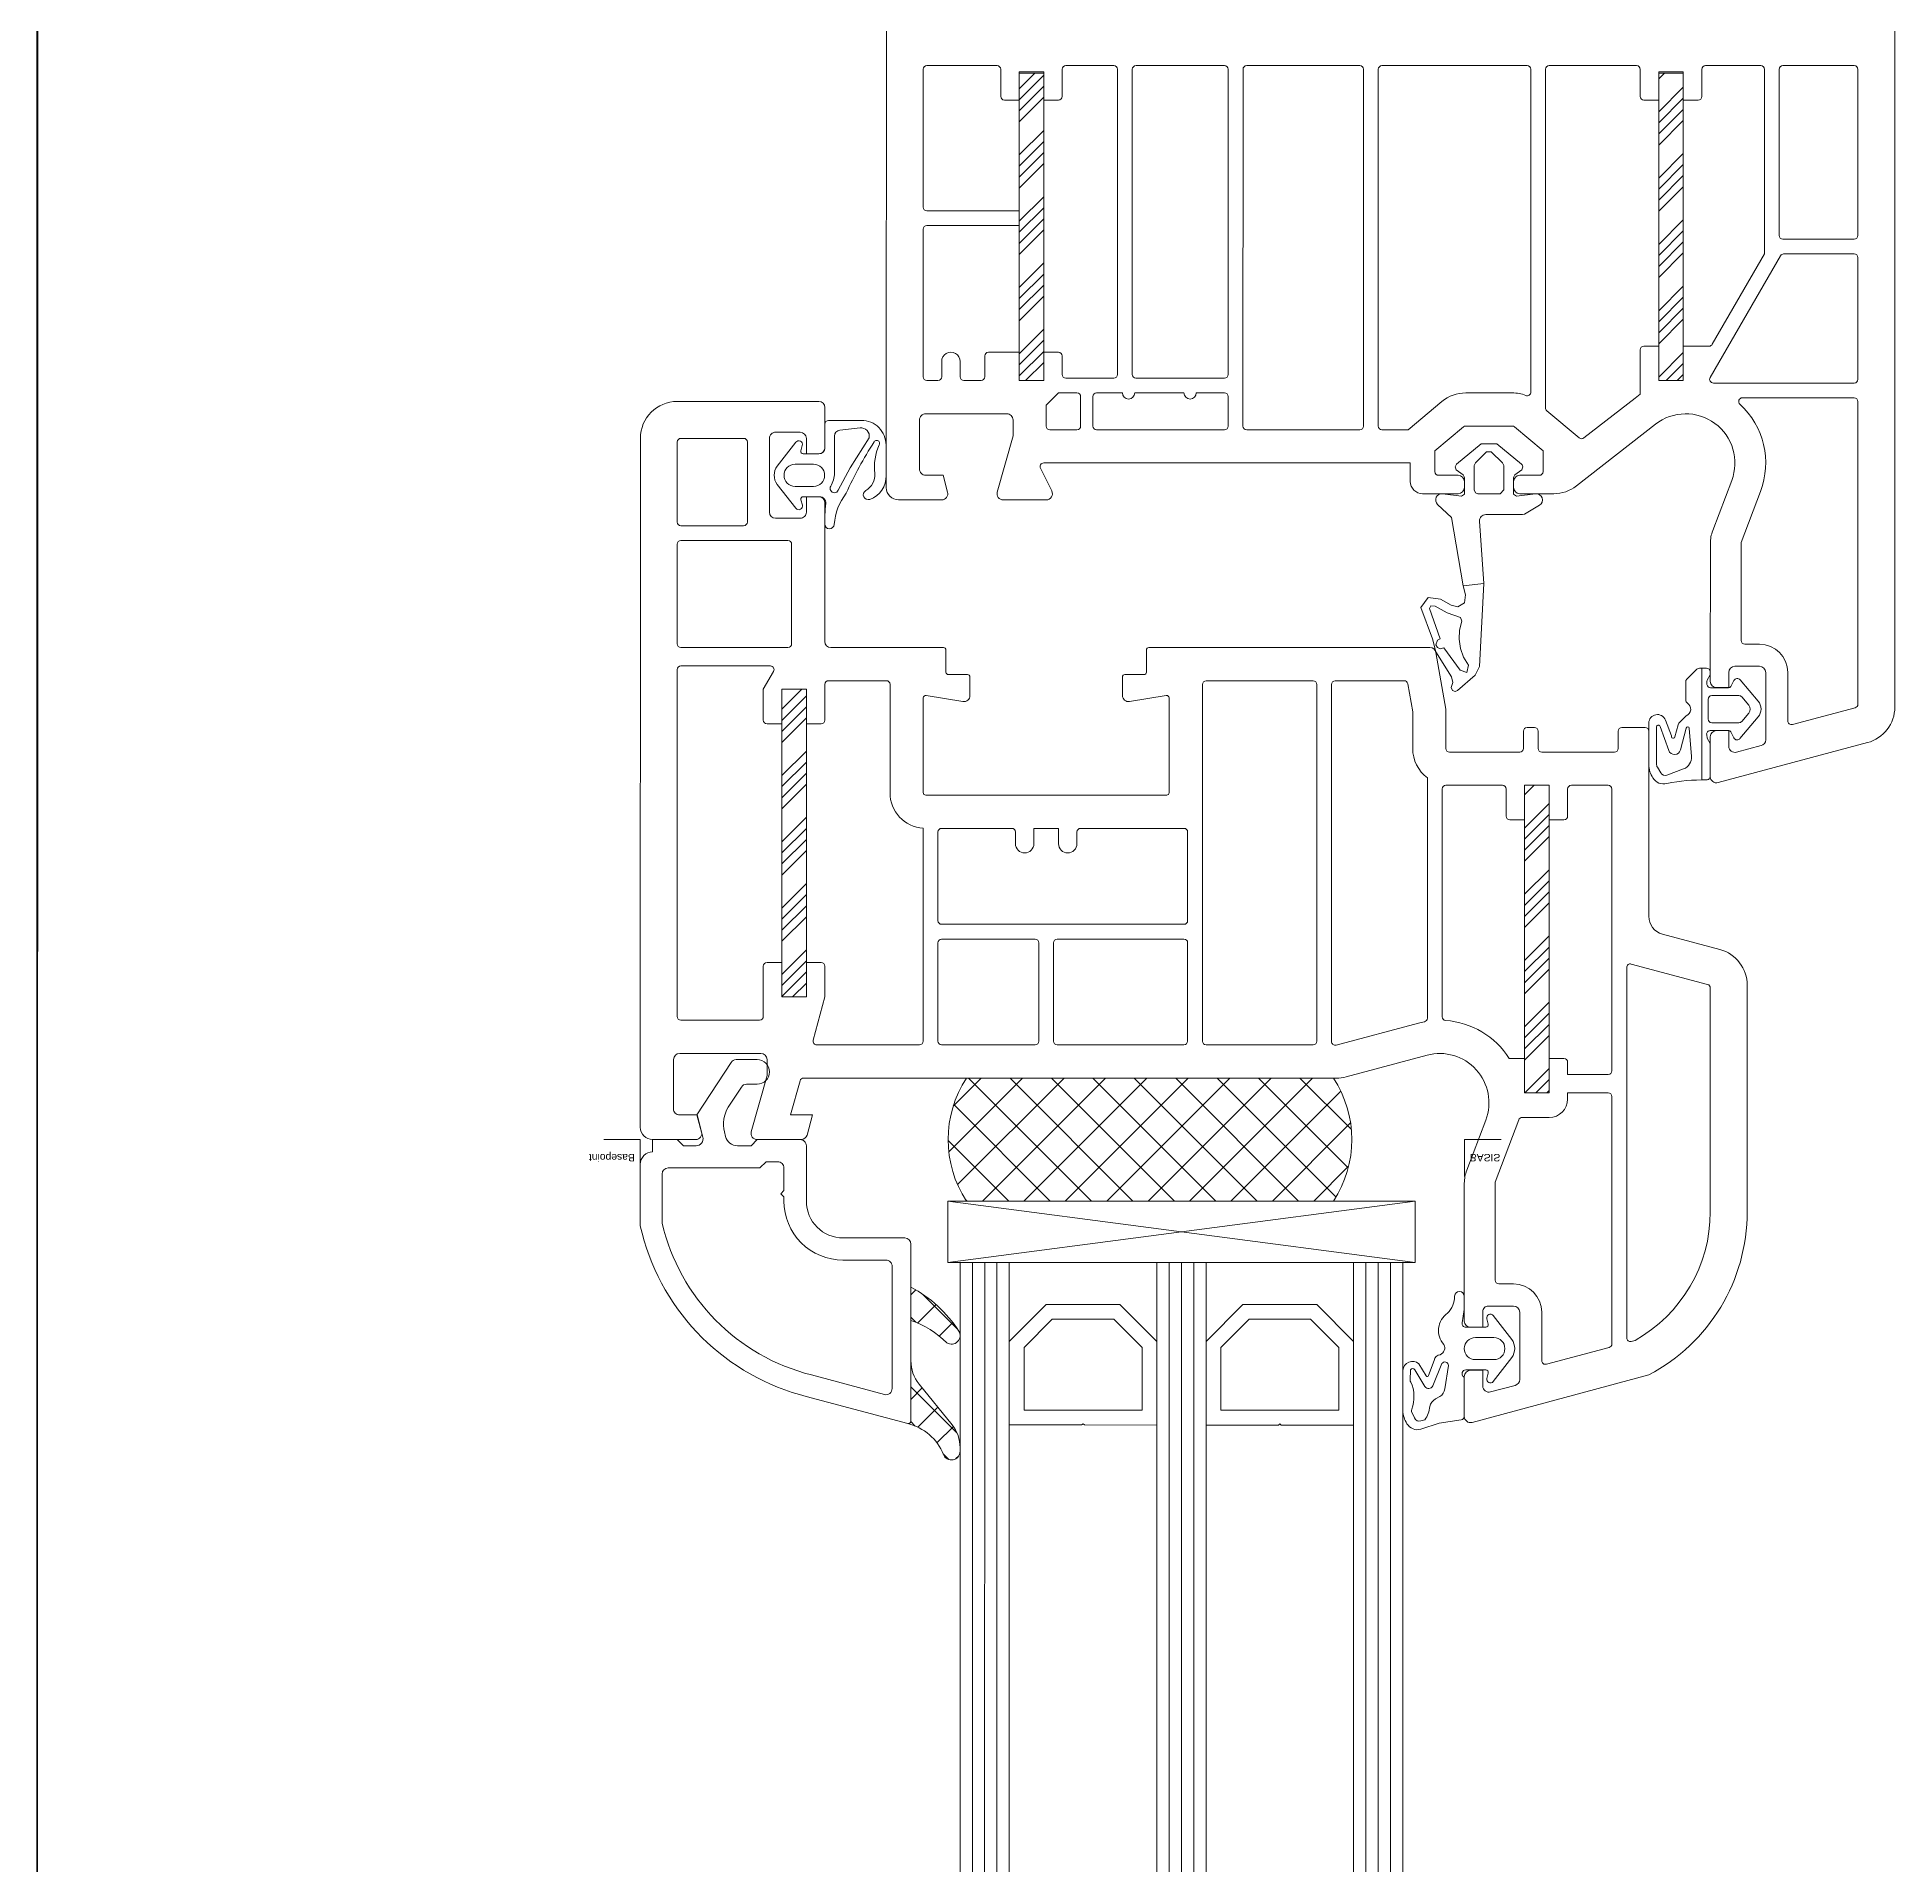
# Model space of a CAD drawing. Header units: millimetres. Extents: x 857 to 2168, y 576 to 1198.
# Drawn here: x 934.48 to 940.31, y 825.87 to 831.61 of the extents above; entities that cross this region are included whole.
import ezdxf

# ---------------------------------------------------------------- set-up
doc = ezdxf.new("R2010")
doc.units = ezdxf.units.MM
for name, color, linetype, lineweight in [('FP_A_DOOR_WIN', 140, 'Continuous', 18), ('PQI-A-IN-ELEV-PTRN', 249, 'Continuous', 0), ('WAL', 7, 'Continuous', 30)]:
    doc.layers.add(name, color=color, linetype=linetype, lineweight=lineweight)
doc.styles.get("Standard").update_dxf_attribs({"font": 'arial.ttf'})
pattern_1 = [(135, (-4.599427157802303, -2.000253202709217), (1.414213562373095, 1.414213562373094), []), (44.99999999999997, (-4.599427157802303, -2.000253202709217), (1.414213562373095, -1.414213562373095), [])]

# ---------------------------------------------------------------- blocks, each defined once
blk = doc.blocks.new('*X27')
at = {"color": 0}
for p, q in [((10.30352451880753, 18.73912722821214), (10.76437846124361, 19.19998117064821)), ((11.45845213388517, 17.19998117064824), (13.45845213388514, 19.19998117064821)), ((12.35647813388513, 17.19998117064824), (14.3564781338851, 19.19998117064821)), ((13.2545041338852, 17.19998117064824), (15.25450413388518, 19.19998117064821)), ((14.15253213388516, 17.19998117064824), (16.15253213388513, 19.19998117064821)), ((16.84660580652664, 17.19998117064821), (18.84660580652661, 19.19998117064818)), ((17.74463180652659, 17.19998117064821), (19.74463180652657, 19.19998117064818)), ((18.64265780652667, 17.19998117064821), (20.64265780652664, 19.19998117064818)), ((19.54068580652662, 17.19998117064821), (21.5406858065266, 19.19998117064818)), ((22.23475947916816, 17.19998117064824), (24.23475947916813, 19.19998117064821)), ((23.13278547916812, 17.19998117064824), (25.13278547916809, 19.19998117064821)), ((24.03081147916819, 17.19998117064824), (26.03081147916816, 19.19998117064821)), ((24.92883947916815, 17.19998117064824), (26.92883947916812, 19.19998117064821)), ((27.62291315180963, 17.19998117064824), (29.6229131518096, 19.19998117064824)), ((28.52093915180957, 17.19998117064824), (30.52093915180956, 19.19998117064824)), ((29.41896515180967, 17.19998117064824), (31.41896515180963, 19.19998117064824)), ((30.31699315180961, 17.19998117064824), (32.31699315180958, 19.19998117064824)), ((33.01106682445115, 17.19998117064824), (35.01106682445112, 19.19998117064821)), ((33.90909282445111, 17.19998117064824), (35.30352356513325, 18.59441191133038)), ((34.80711882445118, 17.19998117064824), (35.30352356513322, 17.69638591133028))]:
    blk.add_line(p, q, dxfattribs=at)
blk = doc.blocks.new('*X28')
at = {"color": 0}
for p, q in [((10.30352451880756, 69.92659028198557), (11.57693448095653, 71.20000024413456)), ((10.47496048095652, 69.20000024413457), (12.4749604809565, 71.20000024413456)), ((11.3729864809566, 69.20000024413457), (13.37298648095657, 71.20000024413456)), ((12.27101448095655, 69.20000024413457), (14.27101448095652, 71.20000024413456)), ((14.96508815359803, 69.20000024413456), (16.96508815359806, 71.20000024413459)), ((15.86311415359799, 69.20000024413456), (17.86311415359799, 71.20000024413456)), ((16.76114015359806, 69.20000024413456), (18.76114015359809, 71.20000024413459)), ((17.65916815359801, 69.20000024413456), (19.65916815359804, 71.20000024413459)), ((20.35324182623956, 69.20000024413457), (22.35324182623953, 71.20000024413456)), ((21.25126782623951, 69.20000024413457), (23.25126782623948, 71.20000024413456)), ((22.14929382623959, 69.20000024413457), (24.14929382623956, 71.20000024413456)), ((23.04732182623953, 69.20000024413457), (25.04732182623951, 71.20000024413456)), ((25.74139549888105, 69.20000024413456), (27.74139549888105, 71.20000024413459)), ((26.63942149888101, 69.20000024413456), (28.63942149888098, 71.20000024413456)), ((27.53744749888108, 69.20000024413456), (29.53744749888108, 71.20000024413459)), ((28.43547549888103, 69.20000024413456), (30.43547549888103, 71.20000024413459)), ((31.12954917152254, 69.20000024413457), (33.12954917152252, 71.20000024413456)), ((32.0275751715225, 69.20000024413457), (34.02757517152247, 71.20000024413456)), ((32.92560117152258, 69.20000024413457), (34.92560117152255, 71.20000024413456)), ((33.82362917152253, 69.20000024413457), (35.30352356513325, 70.67989463774529))]:
    blk.add_line(p, q, dxfattribs=at)
blk = doc.blocks.new('PRJ_INSERT_55_593613279781', base_point=(370.0591615602781, 296.904111493457))
for points in [[(370.5926268946902, 306.0872073804933), (370.0526297946902, 305.7572055504933), (369.9726279546902, 305.1272006704933), (370.1626265846902, 304.3872028004934), (368.4726279546902, 304.1872058604933), (368.8226264346902, 310.9472079904934), (369.1726287246902, 311.6572070804933), (370.6226294846903, 312.8972049404934), (370.8026297946902, 312.9672046304934), (371.0326293346902, 312.8872028004933), (371.1226294846903, 312.6472049404934), (370.9926284146902, 312.2372012804934), (371.1126273446902, 311.7972064704933), (372.3826278046902, 309.7572055504933), (372.6426299446903, 308.6872058604933), (373.5926268946902, 306.1372028004934), (372.9926284146902, 305.3472018904934), (372.0026267346902, 305.4772067704934), (371.1226294846903, 305.9672046304934)], [(370.2626288746902, 307.2572055504933), (370.3826278046902, 306.9672046304934), (371.4626296346902, 306.5772052504933), (372.4226287246902, 306.0372043304934), (372.7726271946902, 306.0272021904933), (372.9026282646902, 306.2272067704934), (372.0326293346902, 308.7072025004933), (372.2526267346902, 308.8172031104933), (372.3726294846903, 309.1872058604933), (372.2526267346902, 309.3972049404933), (372.0326293346902, 309.5072055504933), (371.7226279546902, 309.4172092104934), (370.4026282646902, 311.2372012804934), (369.8526290246903, 311.4372058604934), (369.7226279546902, 310.8272052504934), (370.1226294846903, 310.1872058604934), (370.3826278046902, 309.4872012804933), (370.4926284146902, 308.7372012804933), (370.4526275046902, 307.9872012804933)], [(369.2591623202782, 296.5972018904934), (369.1491617102781, 296.8372073804933), (368.9591630902781, 296.8972049404933), (367.1591600302781, 296.8972049404933), (366.8591608002781, 296.5972018904934), (366.8591608002781, 294.6072040204933), (366.9691614102782, 294.3772044804933), (367.8691629302782, 293.4972034104933), (368.2491601902781, 293.4972034104933), (369.1491617102781, 294.3772044804933), (369.2591623202782, 294.6072040204933)]]:
    blk.add_lwpolyline(points, close=True)
blk.add_lwpolyline([(363.957187878871, 297.8320082659878, 0.8104602076721642), (364.2747523546797, 296.9066666969694), (365.8291620202781, 297.0972018904934), (366.0591615602781, 296.9372058604933), (366.0591615602781, 295.5872073804933), (365.9691614102782, 295.3772044804933), (365.3991617102781, 294.9572025004933), (365.3091615602781, 294.7272067704934), (365.3691610302782, 294.5572047904934), (365.4191621702781, 294.5072055504933), (367.4191621702781, 292.8372073804933), (368.6991609502782, 292.8372073804933), (370.6991609502782, 294.5072055504933), (370.8091615602781, 294.7272067704934), (370.7191614102782, 294.9572025004933), (370.1491617102781, 295.3772044804933), (370.0591615602781, 295.5872073804933), (370.0591615602781, 296.9372058604933), (370.2891611002781, 297.0972018904934), (371.8341112121234, 296.9078259892771, 0.7217059250208615), (372.2404834077912, 297.7655017489269), (371.1091608002781, 298.8472018904934), (370.1626265846902, 304.3872028004934), (368.4726279546902, 304.1872058604933), (368.8197329087203, 299.1406875398265, -0.4399552836846325), (368.3216274998939, 298.5972018904934), (365.3291620202781, 298.5972018904934), (365.1691621702781, 298.5572086004934)], format="xyb", close=True)
blk = doc.blocks.new('PRJ_INSERT_54_593613279164', base_point=(8.881784197001252e-15, -8.881784197001252e-16))
blk.add_line((4.008078502913222, 0.7015572627653923), (-5.082137145999006, 0.7015447420383105))
for points in [[(0.5980307430605163, -1.917579487461598), (0.106253688504518, -1.656625322945092, -0.2775501483931128), (-2.532696274926138e-16, -1.479957190332014), (-2.237793284010081e-16, 0, -0.4537526242641983), (0.3398076201840396, 0.2973471933200025), (0.6100213742227064, 0.2611720864720999), (1.042437829558313, 0.01149901148442201), (3.710274358402264, 0.01134541035774284, 0.4227629273518251), (4.010165112804111, 0.320057176709134, -0.05483647592727152), (4.303823118820558, 3.532424224166802, 0.3319211071679828), (3.845955810543964, 4.662804514641348, 0.1614346972429613), (2.779686889645514, 5.001498133415765), (-0.6049490356474414, 5.001498133415764, 0.8315411525140167), (-0.8560362243681455, 3.648079783196039), (0.4316262817353702, 3.153275400871819, -1.190626430510805), (0.503488496439497, 2.88506940612011), (-0.4655004301875271, 2.625441762988365, 0.1296938749465612), (-0.5983473197203246, 2.549425338780541), (-1.20320037842088, 1.95383349108178, -0.6014879446624485), (-2.236571083833349, 1.864532395719669, 0.2544989197955225), (-2.488499425651866, 2.001640413975412), (-3.957449179689696, 2.001624018348985, 0.198909466611881), (-4.169577865607146, 1.913756052723636), (-4.99426918035497, 1.089064737975816, 0.1989123673796582), (-5.082137145999006, 0.8769327036198482), (-5.082137145999004, 0.3112281275693167, 0.4142135623730955), (-4.782330741885233, 0.01142172345554715), (-4.522599543124662, 0.01142172345554737), (-4.093796888527556, 0.2589747010733832, -0.1656801520669623), (-3.903966982709747, 0.2965060038818006), (-3.740147452957409, 0.2745578532527242, -0.375721369685827), (-3.479984788897567, -0.02278536033250411), (-3.479984788897565, -1.479957190332013, -0.2775501483931143), (-3.586238477402084, -1.65662532294509), (-4.078015531958083, -1.917579487461597, 0.5319777725554453), (-4.130232628896758, -2.412394783298078), (-2.393213548663189, -3.887433140998297, 0.363945910752088), (-1.107630052569438, -3.887433140998297), (0.6502478399991929, -2.41239478329808, 0.5319777725554476)], [(-0.2680883789091604, 4.378243357414789, 0.9999999999999986), (-0.3194380188017389, 4.087288767571038), (1.612600442385188, 3.38408464420482, -0.7332383087249624), (1.570990037036942, 2.431272729874328), (-0.191805890994261, 1.958971851091358, 0.9176289392038998), (-0.1904933190871827, 1.719282615234464), (2.094986877438495, 1.535178095573968, 0.3353238355422945), (3.116654357907246, 2.17539110826928), (3.622162780758808, 3.527220637077873, 0.3557455022548545), (3.436031043195058, 4.031149930478548), (2.96753527666759, 4.307800217017945, 0.1340649279655952), (2.713463470503881, 4.377261227260397)], [(-2.73261936180175, -2.558092156067455), (-2.061202087405254, -3.121408551459724, 0.3639549067525167), (-1.41847137451463, -3.121408551459724), (-0.7470235825400102, -2.558066551942032, 0.2217106168363309), (-0.6398458862333791, -2.328241489778695), (-0.6398458862333795, -0.1161137516550361, 0.4139911672486105), (-0.939864196780254, 0.1838740413137134), (-2.53980926513963, 0.1838740413137141, 0.4141569862246464), (-2.839797058108379, -0.1161137516550361), (-2.839797058108379, -2.328267093904119, 0.2217106168363308)]]:
    blk.add_lwpolyline(points, format="xyb", close=True)
blk = doc.blocks.new('*X29')
at = {"color": 0}
for p, q in [((31.19993464295712, -72.6786784701504), (31.97808007457636, -71.90053303853117)), ((32.67215374721784, -73.90053303853122), (34.67215374721786, -71.9005330385312)), ((33.5701797472178, -73.90053303853122), (35.57017974721782, -71.9005330385312)), ((34.46820574721787, -73.90053303853122), (36.46820574721791, -71.9005330385312)), ((35.36623374721781, -73.90053303853122), (37.36623374721785, -71.9005330385312)), ((38.06030741985939, -73.90053303853117), (40.06030741985934, -71.9005330385312)), ((38.95833341985932, -73.9005330385312), (40.95833341985929, -71.9005330385312)), ((39.85635941985942, -73.90053303853117), (41.85635941985938, -71.9005330385312)), ((40.75438741985936, -73.90053303853117), (42.75438741985934, -71.9005330385312)), ((43.44846109250081, -73.9005330385312), (45.44846109250085, -71.90053303853117)), ((44.34648709250078, -73.9005330385312), (46.34648709250081, -71.90053303853117)), ((45.24451309250085, -73.9005330385312), (47.24451309250087, -71.90053303853117)), ((46.14254109250079, -73.9005330385312), (48.14254109250082, -71.90053303853117)), ((48.83661476514236, -73.9005330385312), (50.83661476514234, -71.90053303853122)), ((49.73464076514229, -73.90053303853122), (51.73464076514229, -71.90053303853122)), ((50.6326667651424, -73.9005330385312), (52.63266676514238, -71.90053303853122)), ((51.53069476514231, -73.90053303853122), (53.53069476514233, -71.90053303853122)), ((54.22476843778382, -73.90053303853122), (56.19992510621398, -71.92537637010105)), ((55.12279443778377, -73.90053303853122), (56.19992510621395, -72.82340237010098)), ((56.02082043778384, -73.90053303853122), (56.19992510621395, -73.72142837010112))]:
    blk.add_line(p, q, dxfattribs=at)
blk = doc.blocks.new('*X30')
at = {"color": 0}
for p, q in [((23.39988581483212, -13.12680322657752), (25.02614989936285, -11.50053914204682)), ((23.92417589936278, -13.50053914204682), (25.92417589936281, -11.50053914204682)), ((24.82220189936285, -13.50053914204682), (26.82220189936288, -11.50053914204682)), ((25.72022989936281, -13.50053914204682), (27.72022989936284, -11.50053914204682)), ((28.41430357200433, -13.50053914204685), (30.41430357200435, -11.50053914204682)), ((29.3123295720043, -13.50053914204685), (31.31232957200428, -11.50053914204685)), ((30.21035557200438, -13.50053914204685), (32.21035557200437, -11.50053914204682)), ((31.10838357200433, -13.50053914204685), (33.1083835720043, -11.50053914204685)), ((33.80245724464581, -13.50053914204682), (35.80245724464584, -11.50053914204682)), ((34.70048324464577, -13.50053914204682), (36.7004832446458, -11.50053914204682)), ((35.59850924464585, -13.50053914204682), (37.59850924464587, -11.50053914204682)), ((36.49653724464579, -13.50053914204682), (38.49653724464583, -11.50053914204682)), ((39.19061091728729, -13.50053914204682), (41.19061091728729, -11.50053914204679)), ((40.08863691728726, -13.50053914204682), (42.08863691728722, -11.50053914204682)), ((40.98666291728732, -13.50053914204682), (42.98666291728733, -11.50053914204679)), ((41.88469091728729, -13.50053914204682), (43.88469091728725, -11.50053914204682)), ((44.57876458992878, -13.50053914204682), (46.57876458992881, -11.50053914204682)), ((45.47679058992874, -13.50053914204682), (47.47679058992878, -11.50053914204682)), ((46.37481658992881, -13.50053914204682), (48.37481658992886, -11.50053914204682)), ((47.27284458992878, -13.50053914204682), (48.39987818543757, -12.37350554653801))]:
    blk.add_line(p, q, dxfattribs=at)
blk = doc.blocks.new('*X31')
at = {"color": 0}
for p, q in [((54.99985186402648, -31.087261134794), (61.00601975375861, -25.08109324506187)), ((54.99985186402648, -27.71966508939307), (57.27450227647316, -25.44501467694639)), ((64.99985186402648, -33.32389141001726), (57.15847075292793, -25.48251029891871)), ((64.99985186402648, -29.95629536461633), (60.06881868517122, -25.02526218576104)), ((54.99985186402648, -34.45485718019493), (63.6577245844264, -25.79698445979503)), ((64.99985186402648, -36.6914874554182), (54.99985186402648, -26.69148745541818)), ((64.99985186402648, -26.5886993192154), (64.83690520496697, -26.42575266015587)), ((54.99985186402648, -37.82245322559585), (64.99985186402648, -27.82245322559587)), ((64.99985186402648, -40.05908350081911), (54.99985186402648, -30.05908350081912)), ((54.99985186402648, -41.19004927099679), (64.99985186402648, -31.1900492709968)), ((64.99985186402648, -43.42667954622004), (54.99985186402648, -33.42667954622005)), ((54.99985186402648, -44.55764531639772), (64.99985186402648, -34.55764531639772)), ((64.99985186402648, -46.794275591621), (54.99985186402648, -36.79427559162097)), ((54.99985186402648, -47.92524136179865), (64.99985186402648, -37.92524136179866)), ((64.99985186402648, -50.16187163702193), (54.99985186402648, -40.1618716370219)), ((54.99985186402648, -51.29283740719959), (64.99985186402648, -41.29283740719959)), ((64.99985186402648, -53.52946768242285), (54.99985186402648, -43.52946768242285)), ((54.99985186402648, -54.6604334526005), (64.99985186402648, -44.66043345260053)), ((64.66525748148851, -56.56246934528583), (54.99985186402648, -46.89706372782377)), ((56.06869944130799, -56.95918192071993), (64.99985186402648, -48.02802949800145)), ((62.29639050405407, -57.56119841325233), (54.99985186402648, -50.26465977322471)), ((58.64072724525436, -57.75475016217449), (64.99985186402648, -51.39562554340239)), ((59.1885293800865, -57.82093333468568), (54.99985186402647, -53.63225581862565)), ((62.16959604598446, -57.59347740684532), (64.99985186402645, -54.76322158880331))]:
    blk.add_line(p, q, dxfattribs=at)
blk = doc.blocks.new('PRJ_INSERT_53_593613279183', base_point=(93.09175947517126, 45.13613779578571))
for points in [[(96.57175947517125, 43.38587658549507, 0.4931454364978535), (96.82352329069754, 43.19269142198048), (97.25386843934203, 43.30800207255939, -0.8182563119999993), (97.51551644842996, 42.78128659085793), (95.57004920008067, 41.27047850614416, -0.3423746699999996), (94.09457123851244, 41.26964571502724), (92.14783110374047, 42.77792282673801, -0.8187275480000128), (92.40921151568274, 43.30484580622618), (92.83999565964504, 43.18941752719068, 0.4931454364977577), (93.09175947517126, 43.38260269070529), (93.09175947517126, 44.6374787787651, 0.4142135623730951), (92.59175947517126, 45.1374787787651), (90.67509230374839, 45.1374787787651, -0.4138931122736059), (90.37509248334236, 45.43715051612516), (90.37216594885064, 48.11171568158161, -0.4144342108231597), (92.371998102171, 50.11369932415977), (94.84659984777645, 50.11369932415976, -0.326046179430916), (96.79015758703423, 48.79695738080039, -0.9093540687874182), (96.06772258947562, 48.46181333783163, 0.282567528062956), (94.68345287512017, 49.20180357220664, -0.1321869411913661), (92.36002225202456, 49.54727830056522, 1.066738308784841), (92.12449244264275, 49.14794116641387, 0.03987579388845044), (96.29622295568663, 46.88146055462859, 0.1492606141853157), (98.83346861699634, 45.89834376379143, -0.9639919681438134), (98.8055596810595, 45.13747877876509), (98.03945080570902, 45.13747877876509, -0.01234917559832588), (97.12115260942637, 45.20578850835254, 0.4435007188284667), (96.57175947517125, 44.70823417133149)], [(94.2201044864483, 47.19826353314413), (96.05439403722954, 46.22859800580039, -1.052815809151286), (95.71731212804985, 45.61617124798789, 0.1393325173808946), (94.66411998937798, 45.91594541790977), (91.65344415577628, 45.91591661471215, -0.3824563180869147), (91.15644155935468, 46.36120670734741), (90.9764292545147, 47.99648130658164, -0.5055033371080669), (91.79450949353532, 48.73804006586558)], [(93.93175947517128, 44.21543459327921, -0.9999999999999999), (95.73175947517123, 44.21543459327921), (95.73175947517123, 42.71689257772726, -0.9999999999999999), (93.93175947517128, 42.71689257772726)]]:
    blk.add_lwpolyline(points, format="xyb", close=True)
blk = doc.blocks.new('PRJ_INSERT_51_593613279187', base_point=(-0.0001424139276196001, -0.004747371343455598))
for points in [[(-2.496664176288846, -3.854258153455021, 0.339142292364), (-1.032212942825481, -3.854258153480941), (0.9178605716399488, -2.359646908928653, 0.8086737724611405), (0.6662781662196267, -1.829602187491219), (0.2267800752628091, -1.944709668423684, -0.4913693427341452), (-0.02389214782783711, -1.751249792745512), (-0.0240104108701189, -0.1176216631265561, -0.708523374386479), (0.5100195021847185, 0.07009661684605817, 0.2316730953534543), (0.6691997514491277, -0.004747371343455598), (3.73434259077726, -0.004747371343455598, 0.3695233403091967), (4.030748181949662, 0.2489522450541699), (4.309732996441539, 2.034955997797397), (4.798357569195446, 3.527034302087941, 0.3316638372042809), (4.340246759869274, 4.656496544214406, 0.1347854679543906), (3.273977838970836, 4.995191593500294), (0.02128370902698862, 4.995191593500294, 0.6077360405967449), (-0.5301651129944958, 3.688188095422902), (0.4561935295836292, 3.094447155328908, -0.6532414826529297), (0.4321151604430042, 2.912580509515919), (-0.807488696739938, 2.455318749771777, 0.3283967986449405), (-1.26810304024059, 1.948816318842091, -0.4308798185662256), (-2.086126721881215, 1.649377842279591, 0.4559480533225359), (-4.641740328993137, 1.352547946092727, -0.1892659076963614), (-6.025452992789724, 0.785067959159278, 0.9924842238198461), (-6.019494441510801, -0.004747371343455598), (-4.950727937464762, -0.004747371343455598), (-3.851355283976659, 0.1713893443147754, -0.4615697110583747), (-3.50389584668028, -0.1248545592313803), (-3.50401347343518, -1.752026155886369, -0.4917135655221725), (-3.754900199323743, -1.945429745507454), (-4.1951552852845, -1.829602187494856, 0.8086737724720517), (-4.44673769072665, -2.359646908923878)], [(-0.3894343082299656, 1.287793481836616), (1.514444910504039, 1.592451114984669, 0.2436858438149983), (2.134043299175914, 1.989118595453419), (2.334665857769664, 2.336576481195607, -0.1988926612234861), (2.941874109722789, 2.802488346429982, 0.1490779346963349), (4.026831232525524, 3.208972950311818), (4.116453730084118, 3.520914097162404, 0.404070220630384), (3.865686975933727, 4.055984039636769), (3.360857569195446, 4.277376194330373, 0.1630460638099448), (3.171114527203258, 4.268061180444874, -0.2020038447891081), (0.9564224114195667, 4.356772442194142, 0.1389825561770618), (0.7985854973570667, 4.402439613672414), (-0.04200211860973013, 4.361434002252736, 0.6426690475485356), (-0.04519883491832388, 4.018872280450978), (1.321959101177868, 3.195910473200001, -0.577350608912599), (1.277281366802868, 2.565059204431691), (-0.5472955536417885, 1.818419016736243, 0.7567679501140765)], [(-2.664434219540112, -0.9045969161272751), (-2.664434219539999, -2.403154883810657, 0.9999999999999997), (-0.8644149595402268, -2.403154883829529), (-0.8644149595402268, -0.9045969161272751, 1)]]:
    blk.add_lwpolyline(points, format="xyb", close=True)
blk = doc.blocks.new('BASEPOINT')
for p, q in [((0.0001424139276124947, -6.579969547004794e-08), (0.0001424139276124947, 2.998156919277449)), ((-7.890404418731123e-08, 0.0005381883725030789), (2.956911949821283, 0.0005381883725030789))]:
    blk.add_line(p, q)
blk.add_text('Basepoint', height=0.6).set_placement((0.4501424139276011, 1.169999934200292))
blk = doc.blocks.new('PRJ_INSERT_50_593613279190', base_point=(-0.0001424139276124947, 6.579969635822636e-08))
h = blk.add_hatch()
h.set_pattern_fill('NETZ', color=256, scale=2, angle=-135, style=0)
h.set_pattern_definition(pattern_1)
edge = h.paths.add_edge_path()
edge.add_arc((-25.2986551748821, 25.33685661379517), 0.7009491730178186, 21.51182172263535, 179.9580202232992)
edge.add_line((-25.99960415975543, 25.33737018892023), (-25.99960415975543, 25.04407319476772))
edge.add_arc((-22.99300567432547, 25.04730335869381), 3.006600220606113, 180.0615561704665, 218.4438120667934)
edge.add_line((-25.34782986281486, 23.17795910793259), (-22.66887832759071, 19.87456954780984))
edge.add_arc((-24.99886901093642, 17.98482262943097), 3.000000000000037, 9.094947017729282e-13, 39.0438988427839, ccw=False)
edge.add_line((-21.99886901093638, 17.98482262943102), (-21.99960415975543, 22.89588363291494))
edge.add_arc((-21.80286819986766, 22.89686949340595), 0.1967384299873035, 73.53864963038978, 180.2871115812252, ccw=False)
edge.add_arc((-20.77735667004206, 27.1363973986147), 4.165315481917134, 201.7354703606924, 256.536940679372, ccw=False)
h = blk.add_hatch()
h.set_pattern_fill('NETZ', color=256, scale=2, angle=-135, style=0)
h.set_pattern_definition(pattern_1)
edge = h.paths.add_edge_path()
edge.add_arc((-25.29884118967663, 15.92990097243664), 0.6999557455590304, 57.98631243675442, 211.9210534334455, ccw=False)
edge.add_arc((-19.3226781381968, 22.23154655800048), 8.000000000000085, 225.5218146126667, 250.4566767224353)
edge.add_line((-21.99883435313792, 14.69243600613606), (-21.99883435313792, 11.99243600613607))
edge.add_arc((-17.18761768759084, 21.15341065885029), 10.347524457111, 212.7227798498215, 242.2921684265773, ccw=False)
for points in [[(-24.64653276932265, 25.5938899021485, 0.8276115379937076), (-25.99960415975543, 25.33737018892023), (-25.99960415975543, 25.04407319476772, 0.1690577026555226), (-25.34782986281486, 23.17795910793259), (-22.66887832759071, 19.87456954780984, -0.172028633719733), (-21.99886901093638, 17.98482262943102), (-21.99960415975543, 22.89588363291494, -0.502665873903851), (-21.74711872695017, 23.08554383215738, -0.2437805197364005)], [(-2.9996041597554, -0.0002532027091888267), (-0.9996041597554282, -0.0002532027091888267), (-0.9996041597554282, 0.9997467972908112, 0.4142135623730953), (0.0003958402445718434, 1.999746797290811), (0.0003958402445718434, 6.99968576213459, 0.2754497923217082), (-12.95498746053668, 20.72978830119703), (-13.4987801833969, 20.87547921919773), (-21.74711872695017, 23.08554383215738, 0.4908735731119964), (-21.99960363186992, 22.89235716621636), (-21.99960415975543, 8.498831269947061, 0.4134286014123665), (-21.49878018514605, 7.99883126994709), (-16.49917691366168, 7.99895334025959, -0.4140724336333067), (-13.4993600191304, 4.99901437541584), (-13.4997262300679, 0.4997467972908396, 0.4145422967863972), (-12.99972623005545, -0.0002532027091888267), (-9.4996041597554, -0.0002532027091888267), (-8.999604159755428, 0.4997467972908112), (-7.900301253550346, 0.4997467972908112, -0.3394542588633756), (-6.934375427261251, -0.2414341576066761), (-6.833775398766115, -0.616878575193482, -0.2125565616700221), (-7.151913544625224, -2.625523775487352), (-8.221519635700396, -4.272572720216715, -0.2539676464749438), (-8.64085491967311, -4.500253202709189), (-9.4996041597554, -4.500253202709189, 0.9999999999999998), (-9.499604159755428, -6.500253202709189), (-7.793416178963419, -6.500253202709189, 0.2539676464749436), (-7.374080894990705, -6.272572720216715), (-4.599604159755422, -2.000253202709189), (-5.080515119112796, -0.2054690684707623, -0.4931454260313039), (-4.539383952963, 0.4997467972908112), (-3.499604159755428, 0.4997467972908112)], [(-11.42529910746382, 4.398301554569116), (-11.67521772063223, 4.648220167737549), (-11.67518934724402, 4.99681561511963, 0.4143806464059874), (-16.47699159288866, 9.798953292317549), (-19.97463643905309, 9.798867893821665, -0.4142192835227657), (-20.47464864704703, 10.29886545226626), (-20.47469716813362, 20.23598399228959, -0.4931444461757075), (-19.84529152645141, 20.71895038669777), (-13.92035110165813, 19.13141841279122, -0.2806694375655193), (-1.775433314866724, 6.796828412494932), (-1.775433314866724, 2.799947168277612, -0.4141795785361847), (-2.27537530013138, 2.299947171643282), (-9.721617126769878, 2.299083188139662), (-10.22101444201963, 1.799746797290851), (-11.17540886933981, 1.799746797290823, -0.4142374021652741), (-11.67540886768362, 2.299787494018688), (-11.67525840742312, 4.148342254609815)], [(-25.89294784582112, 15.55979919337321, -0.7949711117343725), (-24.92777936059083, 16.52340848269796, 0.1092301940154678), (-21.99883435313792, 14.69243600613606), (-21.99883435313792, 11.99243600613607, -0.1297415055080829)]]:
    blk.add_lwpolyline(points, format="xyb", close=True)
blk.add_blockref('BASEPOINT', (-0.0001424139276124947, 6.579969635822636e-08))
blk = doc.blocks.new('BASIS')
for q in [(0, 2.998156985077132), (3, 0)]:
    blk.add_line((0, 0), q)
blk.add_text('BASIS', height=0.6).set_placement((0.45, 1.17))
blk = doc.blocks.new('GLASDATABASE7')
for p, q in [((-35, 0), (-35, 60)), ((-34, 0), (-34, 60)), ((-33, 0), (-33, 60)), ((-19, 0), (-19, 60)), ((-18, 0), (-18, 60)), ((-17, 0), (-17, 60)), ((-3, 0), (-3, 60)), ((-2, 0), (-2, 60)), ((-1, 0), (-1, 60)), ((1, 0), (-37, -5)), ((1, -5), (-37, 0))]:
    blk.add_line(p, q)
for points in [[(-32, 0), (-32, 60), (-36, 60), (-36, 0)], [(-32, 13.2), (-26.12, 13.2), (-26, 13.1), (-25.88, 13.2), (-20, 13.2), (-20, 60), (-32, 60)], [(-16, 0), (-16, 60), (-20, 60), (-20, 0)], [(-16, 13.2), (-10.12, 13.2), (-10, 13.1), (-9.879999999999999, 13.2), (-4, 13.2), (-4, 60), (-16, 60)], [(0, 0), (0, 60), (-4, 60), (-4, 0)], [(-21.2, 12), (-21.2, 6.897056274847714), (-23.49705627484771, 4.6), (-28.50294372515229, 4.6), (-30.8, 6.897056274847714), (-30.8, 12)], [(-5.2, 12), (-5.2, 6.897056274847714), (-7.497056274847714, 4.6), (-12.50294372515229, 4.6), (-14.8, 6.897056274847714), (-14.8, 12)], [(-20, 6.4), (-23, 3.4), (-29, 3.4), (-32, 6.4), (-32, 0), (-20, 0)], [(-4, 6.4), (-7, 3.4), (-13, 3.4), (-16, 6.4), (-16, 0), (-4, 0)], [(1, 0), (1, -5), (-37, -5), (-37, 0)], [(0, 0), (0, 0)], [(0, 0), (0, 0)]]:
    blk.add_lwpolyline(points, close=True)
blk.add_blockref('BASIS', (5, -10))
blk = doc.blocks.new('W6')
at = {"layer": 'FP_A_DOOR_WIN', "ltscale": 1000}
blk.add_lwpolyline([(-999.50045146708, 150.9999999999563), (-938.1696786693283, 150.9999999999418, -0.3394264675312374), (-935.271847706179, 148.7764587821439), (-932.0170869639915, 136.6294093551114, -0.4929616572134017), (-932.4999971202487, 135.9999999999418), (-935.7503739213207, 135.9999999999418, -0.4139952617277666), (-936.2500009349533, 136.4996312594012), (-936.2500009349387, 137.4999995651015), (-934.9725312999435, 137.4999995650724, 0.4932336255559439), (-934.489621143679, 138.1294093551405), (-935.0255098155612, 140.1294093551114, 0.3395687924446906), (-935.508419971804, 140.4999995650724), (-940.9725351146262, 140.4999995650724, 0.4141755960151686), (-941.4725351146408, 139.9999995650724), (-941.4725351146262, 137.9999995650724, 0.4141285049199961), (-940.9725351146335, 137.4999995650578), (-939.750000934946, 137.4999995651015), (-939.750000934946, 136.4999995650724, -0.414056115906826), (-940.250000934946, 135.9999999999418), (-951.4494808753079, 135.9999999999563, -0.0909918661098243), (-952.5146274782528, 136.1954563377076), (-956.579834919321, 137.7393947066739, 0.7590235082492592), (-961.152092914941, 131.5373692931607), (-956.1359734709549, 125.1170635542367, -0.1673432765406308), (-955.5000009349387, 123.2700729886128), (-955.5000009349387, 120.5000157775503, -0.4140987294296713), (-956.0000009349387, 120.0000157775357), (-956.5004458006588, 120.0000157775357, -0.4139528741333943), (-957.000000934946, 120.4995709118375), (-957.0000009349314, 122.0997268350475, 0.4144419221043469), (-957.3002379620084, 122.4000096740201), (-958.9861993602462, 122.4000096740056), (-960.9298032985898, 120.0837941692589, 0.1763314452657124), (-960.9999933055515, 119.8909539060842), (-960.9999933055442, 116.1090623902273, 0.1763314452657102), (-960.9298032985826, 115.9162221270381), (-958.9861993602317, 113.6000066222623), (-957.3002507280107, 113.6000066222623, 0.4144543774464679), (-957.0000009349387, 113.9003022289398), (-957.0000009349387, 115.5003922413161, -0.413992969318863), (-956.5003773984281, 116.0000157775648), (-956.000000934946, 116.0000157775357, -0.414058560064608), (-955.5000009349533, 115.5000157775503), (-955.5000009349387, 112.6000066222914, -0.414090169728204), (-956.500000934946, 111.6000066222914), (-957.9999933055442, 111.6000066222769), (-957.9999933055515, 81.79999975580722, 0.5569246676198715), (-957.5665292552512, 81.53133825678378), (-955.7226571849387, 82.44775061031396, -0.5565333513158325), (-955.000000934946, 81.99999670404941), (-955.0000009349387, 78.49999670404941, -0.4967238353697922), (-955.6352548412033, 78.0185971679166), (-960.200066547739, 79.29999975579267), (-961.4999933055587, 79.29999975582177, 0.4144311064166663), (-961.9999933055442, 78.79999975580722), (-961.9999933055442, 72.19997839350253, 0.4144356774355191), (-961.4999933055442, 71.69997839350253), (-957.5002629384326, 71.69997839350253, 0.4143670086506019), (-957.0000009349387, 72.20024039701093), (-957.0000009349533, 73.61570410151035), (-955.6295175365012, 73.9829526366666, -0.492997614384345), (-955.000000934946, 73.49999670406396), (-955.000000934946, 69.99999670404941, -0.4141126337407329), (-956.0000009349314, 68.99999999994179), (-999.5005218921797, 68.99999999994179, -0.4139096780676014)], format="xyb", dxfattribs=at)
for points in [[(-976.4999933055369, 148.000000041895, -0.414446558721607), (-976.2000665477462, 147.7000122489408), (-976.2000665477317, 141.9000087203458, -0.414396574859442), (-976.4999933055515, 141.6000056686025), (-989.9999923518699, 141.600005668588, -0.4142093281120125), (-990.3000411799949, 141.9000087203458), (-990.3000411800022, 147.7000122489553, -0.4142593434475252), (-989.9999923518699, 148.0000000419095)], [(-974.7000665477462, 148.0000000419095), (-964.8000421336692, 148.0000000419241, -0.4140292785832238), (-964.4999933055442, 147.7000122489553), (-964.4999933055515, 136.243087333627, -0.5772022970934038), (-964.9500665477317, 135.9832759322599), (-974.8500909617869, 141.6990504683927, -0.2684604651901341), (-974.9999933055515, 141.9588466109708), (-974.9999933055515, 147.7000122489553, -0.4145345493896796)], [(-937.0333261302512, 142.3000026168156), (-940.9725351146262, 142.3000026168302, 0.4141832879205136), (-943.272583942744, 139.9999995650724), (-943.2725839427585, 138.8000026168302, -0.4143884253417623), (-943.572510700571, 138.4999995650724), (-951.541260700571, 138.4999995650724), (-955.6922616771335, 140.0765071334463, 0.3063415867877205), (-962.7795343211692, 138.4053645553067, -0.6831059618960073), (-963.3000421336692, 138.6086879195645), (-963.3000421336692, 147.7000122489553, -0.4142593434475034), (-962.9999933055587, 148.0000000419095), (-938.3999032786887, 148.0000000419241, -0.3394569931497191), (-938.1101083568137, 147.7776489677053), (-936.7435312083762, 142.6776576461561, -0.492823379006765)], [(-964.6970147899337, 133.800018829279), (-964.6970147899265, 131.8000188292935), (-967.4999933055442, 131.8000188292935), (-967.4999933055587, 130.6000066222769, 0.4145345493896562), (-967.200066547739, 130.3000188292935), (-963.5844049266307, 130.3000188292935), (-963.2797784617942, 129.8750768127065), (-960.0342950633567, 125.7211003722623, -0.354189481859604), (-960.040886860239, 125.3435674132779), (-962.253045063364, 122.7071690978482, -0.2215126737080181), (-962.4829034617869, 122.6000066222623), (-989.9999923518626, 122.6000066222623, -0.4142030266674085), (-990.3000411800022, 122.9000096740201), (-990.3000411799949, 130.0000157775357, -0.4141963976965044), (-989.9999923518844, 130.3000188293081), (-987.8000411799949, 130.3000188292935, 0.4140292785832155), (-987.4999923518772, 130.6000066222623), (-987.4999923518844, 131.8000188293227), (-989.8000411800094, 131.8000188293227), (-989.8000411800022, 133.8000188293227), (-987.4999923518699, 133.8000188292935), (-987.4999923518699, 135.0000148238614, 0.4139702998837983), (-987.8000411799949, 135.3000026168302), (-989.9999923518699, 135.3000026168302, -0.4142030266674119), (-990.3000411800167, 135.600005668588), (-990.3000411799949, 140.100005668588, -0.4142044984145784), (-989.9999923518699, 140.4000087203458), (-974.9999933055515, 140.4000087203458), (-967.6500177196212, 136.1564784469228, -0.2674938169305716), (-967.4999933055515, 135.8966670455557), (-967.4999933055587, 133.8000188292935)], [(-908.0000072267212, 62.27560520166298, 0.3361617745988907), (-907.7811351564087, 61.98677158351347), (-905.0000072267212, 61.20608615869423), (-905.0000072267139, 63.00000095361611), (-903.3706050660767, 62.5634012221708, -0.3395197300317918), (-902.999999597334, 62.08044528958271), (-902.9999995973267, 58.49976408391376, -0.496683455837799), (-903.6348823216176, 58.01854674925562), (-908.1999583985889, 59.29998874661396), (-909.5000072267285, 59.29998874658486, 0.4141372546644761), (-910.0000072267212, 58.79998874658486), (-910.0000072267358, 52.20001316064736, 0.4141372546644594), (-909.5000072267285, 51.70001316066191), (-905.5000072267212, 51.70001316064736, 0.4142634643848516), (-905.0000072267285, 52.20001316066191), (-905.0000072267212, 53.61572360986611), (-903.6293941285912, 53.98297214503691, -0.4930310732574256), (-902.9999995973267, 53.50000095363066), (-902.9999995973267, 50.00000095361611, -0.4142689885915225), (-904.0000072267285, 48.99999999994179), (-960.000001504668, 48.99999999994179, -0.4141800440952208), (-963.0000015046899, 52.00000095363066), (-963.0000015046753, 63.50000095361611, -0.4141000780213171), (-962.5000015046826, 63.99999999994179), (-959.2500015046753, 63.99999999994179, -0.4142262546462484), (-958.7500015046753, 63.50000095363066), (-958.7500015046753, 62.50000095361611), (-960.0000015046826, 62.50000095363066, 0.4140987294296731), (-960.5000015046753, 62.00000095363066), (-960.5000015046826, 60.00023971393239, 0.4143533987650225), (-959.9997627438934, 59.50000095361611), (-954.0000015046608, 59.50000095361611, 0.4142005543965916), (-953.5000015046826, 60.00000095361611), (-953.500001504668, 62.00000095361611, 0.4142249059344036), (-954.0000015046826, 62.50000095361611), (-955.2500015046753, 62.50000095361611), (-955.2500015046753, 63.50000095363066, -0.4140987294296983), (-954.750001504668, 64.00000095363066), (-943.499997689978, 64.00000095361611, 0.4141852284235096), (-942.9999976899926, 64.50000095363066), (-942.999997689978, 73.65001010888955, -0.4141729218234941), (-942.7999244477905, 73.85000705713173), (-941.0003464742695, 73.85000705714629, 0.4148355601868188), (-940.7999244477905, 74.0505055396643), (-940.7999244478051, 75.60000705713173, -0.4143271868600361), (-940.5999732759155, 75.80000400538847), (-939.0999732759301, 75.80000400537392, -0.4626872156724183), (-938.6065650727978, 75.21893405908486), (-939.0972877290478, 72.23243808739062, 0.4629961320455693), (-938.9000221040333, 72.00000095361611), (-931.1999488618603, 72.00000095364521, 0.4143678003774176), (-931.0000053193799, 72.20001316064736), (-931.0000053193799, 91.80000400538847, 0.4144526472424772), (-931.199948861853, 92.00000095361611), (-938.9000221040478, 92.00000095363066, 0.4630830790022332), (-939.0972877290405, 91.76757907861611), (-938.6065650727978, 88.78108310696553, -0.462692735718021), (-939.0999732759155, 88.20001316064736), (-940.5999732759155, 88.20001316064736, -0.4143271868600149), (-940.7999244477905, 88.400010108875), (-940.7999244477905, 89.94951162626967, 0.4148355603400346), (-941.000346474284, 90.1500101089041), (-942.7999244477978, 90.15001010888955, -0.4142649428828891), (-942.9999976899708, 90.35000705713173), (-942.9999976899708, 113.1988077162969, -0.3637908684517543), (-942.5867896821728, 113.6912088393728), (-937.9999976899853, 114.5000009536161), (-934.7999244477978, 114.5000009536452, 0.414386711824938), (-934.4999976899853, 114.7999887465703), (-934.4999976899926, 120.5000009536161, 0.4144465587216097), (-934.7999244477905, 120.799988746614), (-936.1999488618603, 120.7999887465849, -0.4140384189335192), (-936.499997689978, 121.0999917983427), (-936.499997689978, 121.6999979018728, -0.4140448457666119), (-936.1999488618458, 122.0000009536161), (-934.7999244478051, 122.0000009536452, 0.4143867118249275), (-934.499997689978, 122.2999887465849), (-934.4999976899853, 128.199996948184, 0.4143884253417783), (-934.7999244477978, 128.4999999999418), (-936.199948861853, 128.4999999999418, -0.4140409468384528), (-936.4999976899853, 128.7999877929396), (-936.499997689978, 130.6999969482131, -0.4140448457666134), (-936.199948861853, 130.9999999999563), (-921.1510062959351, 130.9999999999709, 0.3394437501624551), (-919.7020316865601, 132.1117711066618), (-918.4521537568799, 136.7764589785802, -0.3394672609067224), (-915.5544486787476, 138.9999999999709), (-897.1341548707642, 138.9999999999709, -0.2781724977727638), (-883.8675530698529, 130.9999999999563), (-880.0169670801915, 116.6294107436697, -0.4929951445111693), (-880.4999992993035, 115.9999999999418), (-883.7499993589081, 115.9999999999418, -0.4140973686723271), (-884.2499991204895, 116.5000009536307), (-884.2499991204968, 117.5000009536161), (-882.9724114682831, 117.5000009536161, 0.4932379537580739), (-882.4895013120477, 118.1294107436697), (-883.0253899839081, 120.1294107436552, 0.33952118757987), (-883.5084222104706, 120.5000009536307), (-888.9724117067017, 120.5000009536452, 0.4141852284235148), (-889.4724117067017, 120.0000009536307), (-889.4724117067017, 117.9449472426932, 0.4143375050436592), (-889.0274654176319, 117.5000009536161), (-887.7499991205041, 117.5000009536161), (-887.7499991204895, 116.5000009536161, -0.41422357255832), (-888.249999597334, 115.9999999999418), (-899.4495197133729, 115.9999999999418, -0.0909929393078522), (-900.514692522418, 116.1954676792811), (-904.5797191407837, 117.7393808364286, 0.6114713182338782), (-909.8640208985962, 112.9660043715703), (-908.1019713497662, 106.3811757701042, -0.0654598561076914), (-908.0000072267139, 105.6056836322823)], [(-886.5922842767395, 129.5776367186918, -0.4928325950843962), (-886.8820791986145, 129.199996948184), (-916.9854789521851, 129.199996948184, -0.4933718391203623), (-917.2752738740601, 129.5776367186918), (-915.6140189912476, 135.7776339053526, -0.3394535210435738), (-915.3242240693726, 136.0000002383604), (-897.1341548707642, 136.0000002383604, -0.2710460681531134), (-886.673216893927, 129.8796386718168)], [(-931.7999244477905, 120.8999948501005), (-931.7999244477833, 122.8999948501005), (-929.0000053193653, 122.8999948501005), (-929.0000053193799, 124.0999908446684, 0.4144015116581432), (-929.2999320771924, 124.3999938964407), (-931.499997689978, 124.3999938964262, -0.4144857919921748), (-931.7999244477905, 124.699996948184), (-931.7999244477905, 127.699996948184, -0.4144778819059133), (-931.499997689978, 127.9999999999418), (-908.5999828126587, 127.9999999999272, -0.4140035269926992), (-908.2999339845483, 127.699996948184), (-908.2999339845264, 124.3999938964262), (-909.299933984541, 124.3999938964262, 0.4140818960855208), (-909.5999828126587, 124.0999908446684), (-909.5999828126733, 122.8999948501005), (-906.7999339845337, 122.899994850115), (-906.799933984541, 120.8999948501005), (-909.5999828126587, 120.8999948501005), (-909.5999828126733, 119.6506662368192, 0.2373214210198149), (-912.6828666474976, 114.4785623549833, -0.3934655628214525), (-912.9820609834424, 114.1999979018728), (-931.499997689978, 114.1999979018583, -0.4144907307888931), (-931.7999244477978, 114.5000009536307), (-931.7999244477978, 119.0999917983572, -0.4144907307889103), (-931.4999976899708, 119.3999948501005), (-929.2999320771851, 119.3999948501005, 0.4143965748594699), (-929.0000053193726, 119.6999979018583), (-929.0000053193726, 120.899994850115)], [(-904.7999339845264, 120.7042245864286), (-904.7999339845337, 122.899994850115, 0.4142043936164577), (-906.2999339845337, 124.3999938964262), (-906.799933984541, 124.3999938964553), (-906.7999339845483, 127.6999969481985, -0.4144778819059029), (-906.5000072267212, 127.9999999999418), (-886.3997793939197, 127.9999999999418, -0.339453521043591), (-886.1099844720447, 127.777633666934), (-884.743529393927, 122.6776437758817, -0.4932616257463386), (-885.0332022454822, 122.2999887465994), (-888.9724117067162, 122.2999887465994, 0.414185876219529), (-891.2724605348267, 120.0000009536161), (-891.272460534834, 118.7999887465849, -0.4143867118249879), (-891.5723872926392, 118.5000009536161), (-899.5412593629517, 118.5000009536161), (-904.6064525392212, 120.4237680434744, -0.3119364062496101)], [(-960.700066547739, 109.3000188292935, -0.4144015116581049), (-960.9999933055515, 109.0000157775212), (-989.9999923518844, 109.0000157775503, -0.4142148541247277), (-990.3000411800022, 109.3000188293081), (-990.3000411800022, 121.1000066222623, -0.414214854124726), (-989.9999923518772, 121.4000096740347), (-963.7705281368035, 121.4000096740201, -0.528872720290619), (-963.4913886067006, 120.9900955133053, 0.0940549027479526), (-963.6999933055413, 119.8909539060696), (-963.6999933055486, 116.1091528110846, 0.1763253012443349), (-962.9981391987021, 114.1808049550746), (-960.7000665477317, 111.4420323790982)], [(-937.7637916352905, 111.7999887465994), (-934.7999244477978, 111.7999887465849, 0.2360930050550578), (-932.4000221040405, 113.0000009536161), (-912.8782017772537, 113.0000009536161, -0.360501244961899), (-912.5834206741638, 112.7557154154056, 0.0186689305235461), (-912.4722560805676, 112.2680722576333), (-910.6819229494577, 105.5775471156812, -0.4930419350982068), (-910.9717265371582, 105.1999979018583), (-939.9999976899708, 105.1999979018583, -0.4144907307888828), (-940.2999244477833, 105.5000009536161), (-940.2999244477833, 111.101059913577, -0.3640119156696309), (-940.0521217134155, 111.3965005873906)], [(-960.9999933055515, 107.8000188292935, -0.4143827703315865), (-960.7000665477317, 107.5000157775357), (-960.700066547739, 98.30001882929355, -0.414401511658084), (-960.9999933055442, 98.00001577753574), (-989.9999923518626, 98.00001577753574, -0.4142148541246948), (-990.3000411799949, 98.30001882929355), (-990.3000411800022, 107.5000157775357, -0.4141963976965063), (-989.9999923518699, 107.8000188292935)], [(-908.0000072267358, 75.53069030430925), (-908.0000072267212, 105.3505985296506, -0.3012458077831863), (-898.0000072267285, 105.350598529636), (-898.0000072267358, 75.53069030430925, -0.3012458077831859)], [(-939.9999976899853, 104.0000009536016), (-911.0000072267139, 104.0000009536452, -0.4141142411121554), (-910.6999583985962, 103.6999979018728), (-910.6999583985962, 95.00000095361611, -0.4141231876778427), (-911.0000072267212, 94.70001316064736), (-939.9999976899708, 94.70001316064736, -0.4144865871291639), (-940.2999244478051, 95.00000095361611), (-940.2999244477833, 103.6999979018583, -0.4144778819059221)], [(-964.9000177196067, 89.30001882929355, -0.4139852398019328), (-965.2000665477462, 89.00001577753574), (-989.9999923518626, 89.00001577753574, -0.4142148541247121), (-990.3000411799949, 89.3000188293081), (-990.3000411799949, 96.50001577752118, -0.4141963976964854), (-989.9999923518772, 96.80001882929355), (-965.200066547739, 96.80001882929355, -0.4139662165893271), (-964.9000177196067, 96.50001577753574)], [(-963.7000665477317, 93.20001272577792), (-963.7000665477317, 89.20001272579248, -0.9999999999999998), (-963.700066547739, 88.20001272577792), (-963.7000665477244, 86.10000280756503, 0.4141263061559426), (-963.400017719614, 85.79999975579267), (-960.9999933055369, 85.79999975580722, 0.4144015116581327), (-960.7000665477317, 86.10000280756503), (-960.7000665477462, 96.50001577753574, 0.4143827703315795), (-960.9999933055587, 96.80001882932265), (-963.400017719614, 96.80001882929355, 0.4141085436035797), (-963.7000665477317, 96.50001577753574), (-963.7000665477317, 94.20001272577792, -0.9999999999999998)], [(-927.0499320771851, 83.00003147119423, 0.9999999999999998), (-927.0499320771851, 84.50003147120879), (-928.0000053193726, 84.50003147119423, -0.4144865871292058), (-928.2999320771851, 84.80001926416298), (-928.2999320771924, 93.20001316066191, -0.4144865871291639), (-928.0000053193726, 93.50000095361611), (-920.8000053193755, 93.50000095361611, -0.4142135623730951), (-920.5000053193653, 93.2000009536132), (-920.5000053193653, 73.50001316066482, -0.4142135623730951), (-920.80000531939, 73.20001316067646), (-928.0000053193726, 73.20001316064736, -0.4144865871291501), (-928.2999320771851, 73.50000095364521), (-928.2999320771924, 79.20001316067646, -0.414486587129178), (-928.0000053193799, 79.50000095363066), (-927.0499320771996, 79.50000095361611, 0.9999999999999998), (-927.0499320771778, 81.00000095361611), (-928.2999320771996, 81.00000095363066), (-928.2999320771851, 83.00003147119423)], [(-918.9999931123457, 93.50000095361611), (-911.0000072267358, 93.50000095361611, -0.4141231876778495), (-910.6999583986108, 93.20001316066191), (-910.6999583985962, 82.89999485012959, -0.4141231876778737), (-911.0000072267358, 82.60000705714629), (-918.9999931123457, 82.60000705716084, -0.4142135623730951), (-919.2999931123559, 82.90000705713464), (-919.2999931123413, 93.20000095362775, -0.4142135623730951)], [(-965.2000665477244, 87.80001882929355, -0.4139662165893136), (-964.9000177196067, 87.50001577755029), (-964.9000177196212, 83.59998754879052, -0.4140292785831756), (-965.2000665477317, 83.29999975580722), (-966.6970147899337, 83.29999975580722, 0.4141085436035726), (-966.9970636180587, 82.99999670407851), (-966.9970636180369, 81.79999975580722), (-964.6970147899119, 81.79999975580722), (-964.6970147899192, 79.79999975580722), (-966.9970636180442, 79.79999975580722), (-966.9970636180587, 77.29999975580722, 0.4141263061559287), (-966.6970147899265, 76.99999670404941), (-964.9999933055442, 76.99999670404941, -0.4143884253417801), (-964.7000665477317, 76.6999936522916), (-964.700066547739, 75.29999975580722, -0.414401511658084), (-964.9999933055369, 74.99999670404941), (-966.2499933055515, 74.99999670406396, 0.9999999999999998), (-966.2499933055587, 73.49999670404941), (-964.9999933055515, 73.49999670406396, -0.4143884253418081), (-964.7000665477244, 73.1999936522916), (-964.7000665477244, 72.29998449701816, -0.4144468047251854), (-964.9999933055442, 71.99999670404941), (-976.9999933055442, 71.99999670404941, -0.4142590713235129), (-977.3000421336692, 72.29998449704726), (-977.3000421336692, 79.79999975579267), (-978.4999933055515, 79.79999975580722), (-978.4999933055587, 72.29998449704726, -0.4140296505507563), (-978.8000421336692, 71.99999670403486), (-989.9999923518772, 71.99999670406396, -0.4142590713234921), (-990.3000411799949, 72.29998449701816), (-990.3000411800022, 77.99999670404941, -0.4141963976965218), (-989.9999923518699, 78.29999975583632), (-987.8000411799949, 78.29999975580722, 0.4140292785832397), (-987.4999923518699, 78.59998754879052), (-987.4999923518844, 79.79999975582177), (-989.8000411800094, 79.79999975580722), (-989.8000411800022, 81.79999975580722), (-987.4999923518772, 81.79999975583632), (-987.4999923518772, 82.99999670406396, 0.4139662165893462), (-987.8000411799949, 83.29999975582177), (-989.9999923518772, 83.29999975580722, -0.4142593434475394), (-990.3000411799949, 83.59998754877597), (-990.3000411799949, 87.50001577753574, -0.4141963976964853), (-989.9999923518844, 87.8000188293081)], [(-963.4000177196067, 84.79999975580722), (-960.9999933055442, 84.79999975582177, -0.414396574859442), (-960.700066547739, 84.49999670404941), (-960.700066547739, 82.29999975582177, -0.4144015116581116), (-960.9999933055515, 81.99999670406396), (-962.700066547739, 81.99999670404941), (-963.7000665477317, 82.99999670404941), (-963.700066547739, 84.49999670404941, -0.4141207824156046)], [(-918.999993112353, 73.20001316066191, -0.4142135623730951), (-919.2999931123413, 73.50001316066482), (-919.299993112334, 81.09999485009757, -0.4142135623730951), (-918.9999931123384, 81.39999485010048), (-911.0000072267285, 81.39999485010048, -0.4141231876778217), (-910.6999583986108, 81.10000705713173), (-910.6999583985889, 73.50000095363066, -0.4141231876778046), (-911.0000072267358, 73.20001316064736)], [(-939.9999976899853, 69.30000400537392), (-931.199948861853, 69.30000400538847, 0.3941356490620793), (-928.3068900849903, 72.00000095363066), (-911.0000072267139, 72.00000095363066, -0.4141231876778427), (-910.6999583985962, 71.70001316064736), (-910.6999583985889, 63.34597873681923, -0.4930803031908427), (-911.0776439454712, 63.0561990737624), (-914.5999809053101, 64.00000095361611), (-917.0999809053174, 64.00000095361611, 0.414012966687119), (-917.4000297334205, 63.70001316064736), (-917.4000297334351, 62.50000095361611), (-914.5999809053101, 62.50000095361611), (-914.5999809052955, 60.50000095361611), (-917.4000297334496, 60.50000095363066), (-917.4000297334351, 59.29998874658486, 0.4140478028440861), (-917.0999809053028, 59.00000095361611), (-913.0000053193726, 59.00000095363066, -0.4140512861497621), (-912.6999564912476, 58.70001316064736), (-912.6999564912549, 52.29998874658486, -0.4141603203474333), (-913.0000053193871, 52.00000095363066), (-941.1999488618603, 52.00000095361611, -0.4140932892759649), (-941.499997689978, 52.29998874657031), (-941.499997689978, 59.57736301416298, -0.57715958826064), (-941.0499244477905, 59.83715915675566), (-939.5999732759155, 59.00000095361611), (-937.0999732759155, 59.00000095361611, 0.4140478028440377), (-936.7999244478051, 59.29998874661396), (-936.7999244477905, 60.50000095363066), (-939.5999732759301, 60.50000095361611), (-939.5999732759155, 62.50000095361611), (-936.7999244478051, 62.50000095364521), (-936.7999244477978, 63.70001316064736, 0.4140129666870911), (-937.0999732759155, 64.00000095363066), (-939.999997689978, 64.00000095360156, -0.4144778819059014), (-940.2999244477978, 64.30000400537392), (-940.2999244477978, 69.00000095360156, -0.4144907307888895)], [(-951.4000259187451, 61.29998874658486), (-943.2999244478051, 61.29998874661396, -0.4144468047252203), (-942.9999976899926, 61.00000095363066), (-942.9999976899853, 52.29998874658486, -0.4144360440178681), (-943.2999244477978, 52.00000095361611), (-951.4000259187451, 52.00000095364521, -0.4144360440178403), (-951.6999526765503, 52.29998874659941), (-951.6999526765503, 61.00000095361611, -0.4144468047252412)], [(-959.6999526765503, 57.70001316067646), (-953.1999526765649, 57.70001316066191, -0.4144299052148737), (-952.9000259187451, 57.39999485010048), (-952.9000259187451, 52.29998874658486, -0.4145251995864781), (-953.1999526765503, 52.00000095361611), (-959.6999526765503, 52.00000095363066, -0.4140932892758748), (-960.0000015046753, 52.29998874661396), (-960.0000015046899, 57.39999485010048, -0.4139957478629908)]]:
    blk.add_lwpolyline(points, format="xyb", close=True, dxfattribs=at)
for points in [[(-964.6970147899337, 133.800018829279), (-964.6970147899265, 131.8000188292935), (-989.6970138362522, 131.8000188293227), (-989.6970138362449, 133.8000188293081)], [(-931.7999244477905, 120.8999948501005), (-931.7999244477833, 122.8999948501005), (-906.7999244477978, 122.8999948501005), (-906.7999244477905, 120.8999948501005)], [(-964.6970147899119, 81.79999975580722), (-964.6970147899192, 79.79999975580722), (-989.6970138362449, 79.79999975580722), (-989.6970138362522, 81.79999975580722)], [(-939.5999732759155, 62.50000095361611), (-914.5999732759155, 62.50000095361611), (-914.5999732759228, 60.50000095361611), (-939.5999732759301, 60.50000095361611)]]:
    blk.add_lwpolyline(points, close=True, dxfattribs=at)
at = {"layer": 'PQI-A-IN-ELEV-PTRN', "ltscale": 1000}
blk.add_line((0, 0), (-1000, 1.455191522836685e-11), dxfattribs=at)
at = {"layer": 'FP_A_DOOR_WIN', "ltscale": 1000, "extrusion": (0, 0, -1), "zscale": -1, "rotation": 180}
for name, p in [('PRJ_INSERT_54_593613279164', (936.2495352730111, 135.9999999999563)), ('*X27', (1000.000538355052, 150.9999999999272)), ('*X29', (962.9998590907562, 48.99946181157429)), ('PRJ_INSERT_51_593613279187', (884.2497573640139, 115.9999999999563)), ('*X31', (962.9998590907562, 48.99946181157429)), ('*X28', (1000.000538355052, 150.9999999999272)), ('*X30', (962.9998590907562, 48.99946181157429))]:
    blk.add_blockref(name, p, dxfattribs=at)
at = {"layer": 'FP_A_DOOR_WIN', "ltscale": 1000, "rotation": 270}
for name, p in [('PRJ_INSERT_55_593613279781', (-955.4992690828076, 116.0003964843054)), ('PRJ_INSERT_50_593613279190', (-902.9995128513765, 48.99999999995634))]:
    blk.add_blockref(name, p, dxfattribs=at)
at = {"layer": 'FP_A_DOOR_WIN', "ltscale": 1000, "xscale": -1, "rotation": 270.0000000000437}
blk.add_blockref('GLASDATABASE7', (-893.0000072267358, 111.0000000000146), dxfattribs=at)
at = {"layer": 'FP_A_DOOR_WIN', "ltscale": 1000}
blk.add_blockref('PRJ_INSERT_53_593613279183', (-958.7400625398368, 63.99999934271909), dxfattribs=at)

msp = doc.modelspace()

# ---------------------------------------------------------------- linework, layer by layer
at = {"layer": 'WAL', "lineweight": -2}
for p, q in [((934.4784900855884, 761.5083146643806), (934.4784900855884, 856.2637830968515)), ((934.4784900855884, 832.2637830968517), (934.4784900855884, 793.2637830968517))]:
    msp.add_line(p, q, dxfattribs=at)

# ---------------------------------------------------------------- block references
at = {"layer": 'WAL', "lineweight": -2, "xscale": 0.03863196438221001, "yscale": 0.03863196438221001, "zscale": 0.03863196438221001, "rotation": 269.9972457711979}
msp.add_blockref('W6', (934.4784900855882, 793.2641545073473), dxfattribs=at)

doc.saveas('drawing.dxf')
